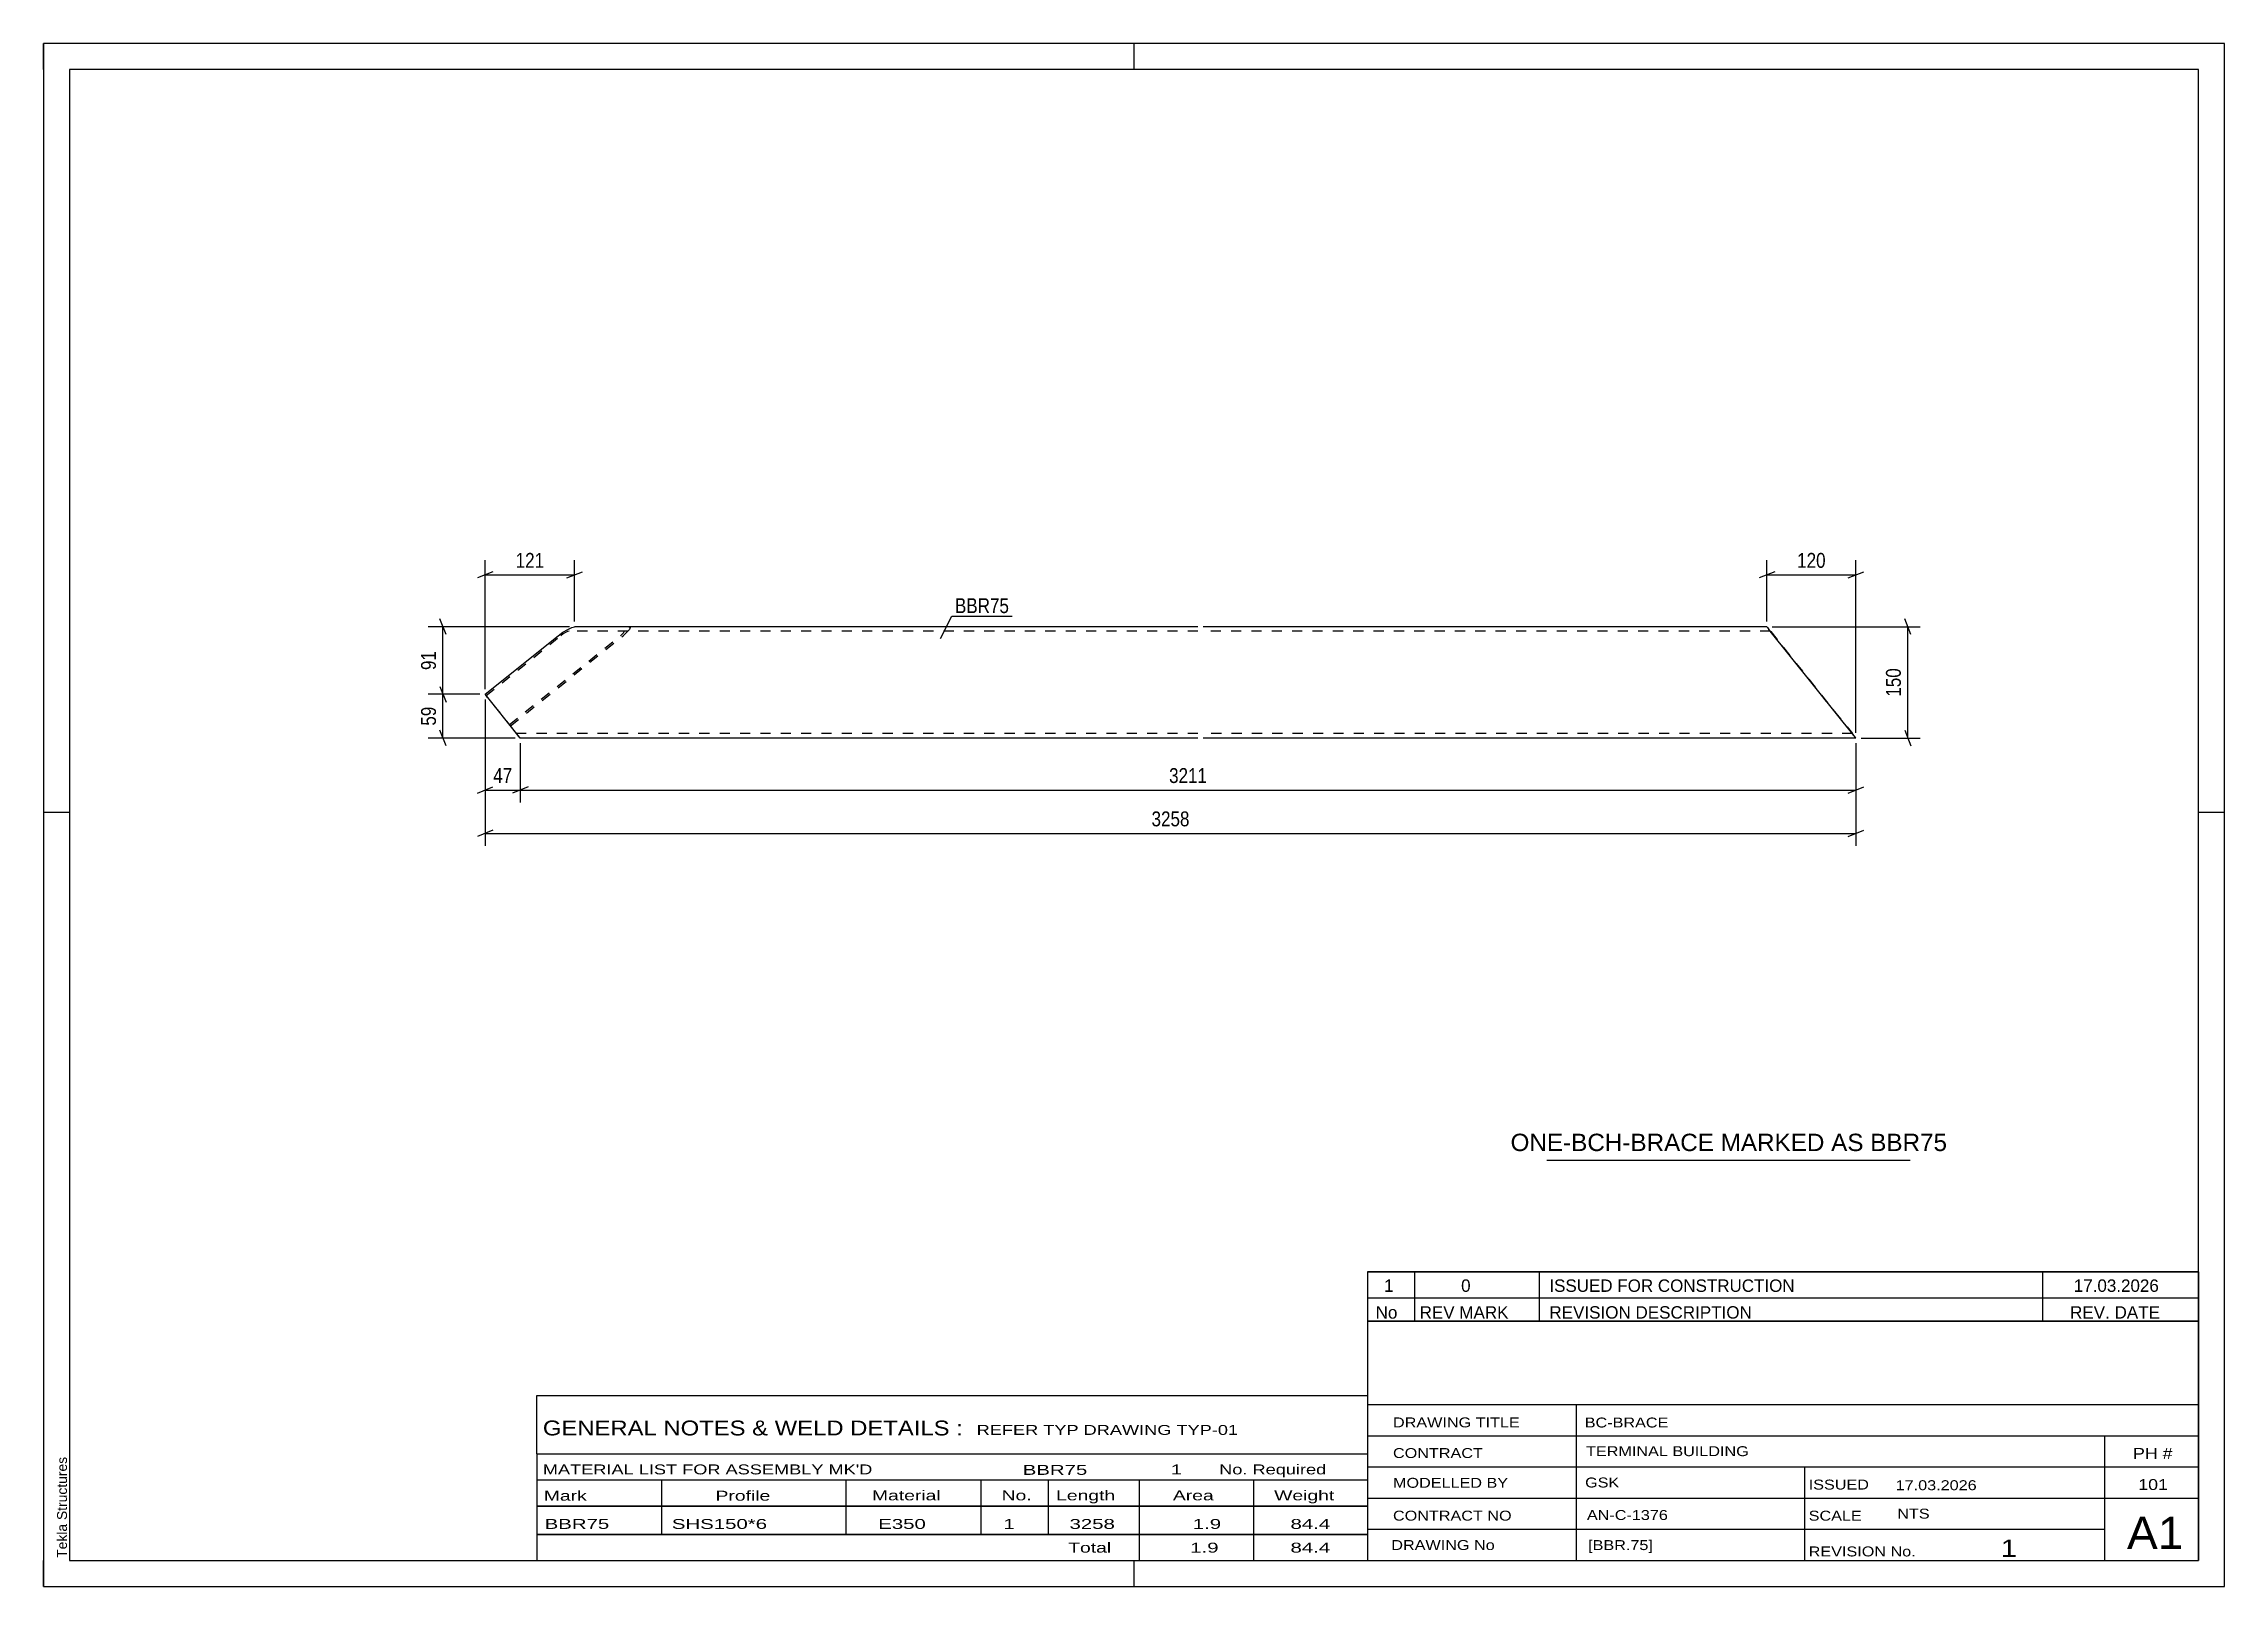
# Model space of a CAD drawing. Header units: millimetres. Extents: x 0 to 420, y 0 to 297.
import ezdxf

# ---------------------------------------------------------------- set-up
doc = ezdxf.new("R2010")
doc.units = ezdxf.units.MM
doc.linetypes.add('DXK_LINE_DOT2', pattern=[3.9198, 1.9599, -1.9599])
doc.styles.add('Arial', font='ARIAL.TTF', dxfattribs={"height": 0.2})
doc.styles.add('Arial Narrow', font='ARIALN.TTF', dxfattribs={"height": 0.2})

# ---------------------------------------------------------------- blocks, each defined once
blk = doc.blocks.new('Unknown-580739409-1161')
at = {"color": 5, "linetype": 'Continuous'}
for p, q in [((420, 297), (0, 297)), ((0, 297), (0, 0)), ((0, 292), (0, 297)), ((210, 292), (210, 297)), ((420, 0), (420, 297)), ((415, 292), (5, 292)), ((5, 292), (5, 5)), ((415, 5), (415, 292)), ((5, 149), (0, 149)), ((420, 149), (415, 149)), ((0, 0), (0, 5)), ((5, 5), (415, 5)), ((210, 0), (210, 5)), ((0, 0), (420, 0))]:
    blk.add_line(p, q, dxfattribs=at)
at = {"color": 174, "linetype": 'Continuous', "style": 'Arial'}
blk.add_text('Tekla Structures', height=1.9102, rotation=90, dxfattribs=at).set_placement((4.5, 5.5))
blk = doc.blocks.new('Part-580739409-2175 - 2171')
at = {"color": 2, "linetype": 'Continuous'}
for p, q in [((85.04, 171.75), (99.12, 183.02)), ((99.12, 183.02), (100.02, 183.68)), ((100.02, 183.68), (100.93, 184.23)), ((100.93, 184.23), (101.72, 184.61)), ((101.72, 184.61), (102.27, 184.74)), ((222.32, 184.74), (102.27, 184.74)), ((331.89, 184.74), (223.32, 184.74)), ((331.89, 184.74), (331.99, 184.61)), ((331.99, 184.61), (332.29, 184.23)), ((348.93, 163.44), (332.29, 184.23)), ((91.39, 163.81), (85.04, 171.75)), ((91.69, 163.44), (91.39, 163.81)), ((91.79, 163.31), (91.69, 163.44)), ((91.79, 163.31), (91.79, 163.31)), ((222.32, 163.31), (91.79, 163.31)), ((349.04, 163.31), (223.32, 163.31)), ((349.04, 163.31), (348.93, 163.44)), ((349.04, 163.31), (349.04, 163.31))]:
    blk.add_line(p, q, dxfattribs=at)
at = {"color": 7, "linetype": 'DXK_LINE_DOT2'}
for p, q in [((85.23, 171.5), (99.62, 183.02)), ((89.71, 165.9), (111.1, 183.02)), ((89.91, 165.66), (111.6, 183.02)), ((100.07, 183.35), (99.62, 183.02)), ((100.53, 183.63), (100.07, 183.35)), ((100.92, 183.81), (100.53, 183.63)), ((101.19, 183.88), (100.92, 183.81)), ((222.32, 183.88), (101.19, 183.88)), ((111.1, 183.02), (111.48, 183.35)), ((111.48, 183.35), (111.72, 183.63)), ((112.35, 183.68), (111.6, 183.02)), ((111.79, 183.81), (111.68, 183.88)), ((111.72, 183.63), (111.73, 183.68)), ((111.73, 183.68), (111.79, 183.81)), ((112.83, 184.23), (112.35, 183.68)), ((112.75, 184.74), (112.97, 184.61)), ((112.97, 184.61), (112.83, 184.23)), ((332.57, 183.88), (223.32, 183.88)), ((331.99, 184.61), (331.89, 184.74)), ((348.64, 163.81), (331.99, 184.61)), ((348.3, 164.23), (332.57, 183.88)), ((332.63, 183.81), (332.57, 183.88)), ((332.63, 183.81), (348.35, 164.17)), ((85.04, 171.75), (85.23, 171.5)), ((90.42, 165.02), (85.23, 171.5)), ((90.42, 165.02), (89.71, 165.9)), ((89.71, 165.9), (89.91, 165.66)), ((91.79, 163.31), (89.91, 165.66)), ((91.1, 164.17), (90.68, 164.69)), ((91.11, 164.17), (91.05, 164.23)), ((91.11, 164.17), (91.1, 164.17)), ((222.32, 164.17), (91.1, 164.17)), ((348.35, 164.17), (223.32, 164.17)), ((348.35, 164.17), (348.3, 164.23)), ((348.35, 164.17), (348.35, 164.17)), ((348.93, 163.44), (348.64, 163.81)), ((349.04, 163.31), (348.93, 163.44)), ((349.04, 163.31), (349.04, 163.31))]:
    blk.add_line(p, q, dxfattribs=at)
blk = doc.blocks.new('StraightDimension-580739409-2239 - 2171')
at = {"color": 7, "linetype": 'Continuous'}
for p, q in [((359.64, 183.24), (358.44, 186.24)), ((332.89, 184.74), (361.44, 184.74)), ((359.04, 163.31), (359.04, 184.74)), ((358.44, 164.81), (359.64, 161.81)), ((350.04, 163.31), (361.44, 163.31))]:
    blk.add_line(p, q, dxfattribs=at)
at = {"color": 0}
blk.add_wipeout([(358.29, 177.36), (354.09, 177.36), (354.09, 170.68), (358.29, 170.68)], dxfattribs=at)
at = {"color": 3, "style": 'Arial Narrow'}
blk.add_text('150', height=2.863, rotation=90.0002, dxfattribs=at).set_placement((357.69, 171.28))
blk = doc.blocks.new('StraightDimension-580739409-2254 - 2171')
at = {"color": 7, "linetype": 'Continuous'}
for p, q in [((85.04, 170.75), (85.04, 150.91)), ((91.79, 162.31), (91.79, 150.91)), ((83.54, 152.71), (86.54, 153.91)), ((85.04, 153.31), (91.79, 153.31)), ((93.29, 153.91), (90.29, 152.71))]:
    blk.add_line(p, q, dxfattribs=at)
at = {"color": 0}
blk.add_wipeout([(90.84, 154.06), (90.84, 158.26), (85.99, 158.26), (85.99, 154.06)], dxfattribs=at)
at = {"color": 3, "style": 'Arial Narrow'}
blk.add_text('47', height=2.863, dxfattribs=at).set_placement((86.59, 154.66))
blk = doc.blocks.new('StraightDimension-580739409-2253 - 2171')
at = {"color": 7, "linetype": 'Continuous'}
for p, q in [((91.79, 162.31), (91.79, 150.91)), ((349.04, 162.31), (349.04, 150.91)), ((93.29, 153.91), (90.29, 152.71)), ((91.79, 153.31), (349.04, 153.31)), ((347.54, 152.71), (350.54, 153.91))]:
    blk.add_line(p, q, dxfattribs=at)
at = {"color": 0}
blk.add_wipeout([(224.67, 154.06), (224.67, 158.26), (216.16, 158.26), (216.16, 154.06)], dxfattribs=at)
at = {"color": 3, "style": 'Arial Narrow'}
blk.add_text('3211', height=2.863, dxfattribs=at).set_placement((216.76, 154.66))
blk = doc.blocks.new('StraightDimension-580739409-2245 - 2171')
at = {"color": 7, "linetype": 'Continuous'}
for p, q in [((331.89, 185.74), (331.89, 197.59)), ((349.04, 164.31), (349.04, 197.59)), ((333.39, 195.34), (330.39, 194.14)), ((331.89, 194.74), (349.04, 194.74)), ((347.54, 194.14), (350.54, 195.34))]:
    blk.add_line(p, q, dxfattribs=at)
at = {"color": 0}
blk.add_wipeout([(343.81, 195.49), (343.81, 199.69), (337.12, 199.69), (337.12, 195.49)], dxfattribs=at)
at = {"color": 3, "style": 'Arial Narrow'}
blk.add_text('120', height=2.863, dxfattribs=at).set_placement((337.72, 196.09))
blk = doc.blocks.new('StraightDimension-580739409-2261 - 2171')
at = {"color": 7, "linetype": 'Continuous'}
for p, q in [((85.04, 170.75), (85.04, 142.57)), ((349.04, 162.31), (349.04, 142.57)), ((86.54, 145.57), (83.54, 144.37)), ((85.04, 144.97), (349.04, 144.97)), ((347.54, 144.37), (350.54, 145.57))]:
    blk.add_line(p, q, dxfattribs=at)
at = {"color": 0}
blk.add_wipeout([(221.29, 145.72), (221.29, 149.92), (212.78, 149.92), (212.78, 145.72)], dxfattribs=at)
at = {"color": 3, "style": 'Arial Narrow'}
blk.add_text('3258', height=2.863, dxfattribs=at).set_placement((213.38, 146.32))
blk = doc.blocks.new('StraightDimension-580739409-2431 - 2171')
at = {"color": 7, "linetype": 'Continuous'}
for p, q in [((77.51, 183.24), (76.31, 186.24)), ((101.27, 184.74), (74.06, 184.74)), ((76.91, 171.75), (76.91, 184.74)), ((76.31, 173.25), (77.51, 170.25)), ((84.04, 171.75), (74.06, 171.75))]:
    blk.add_line(p, q, dxfattribs=at)
at = {"color": 0}
blk.add_wipeout([(76.16, 180.67), (71.96, 180.67), (71.96, 175.81), (76.16, 175.81)], dxfattribs=at)
at = {"color": 3, "style": 'Arial Narrow'}
blk.add_text('91', height=2.863, rotation=90.0002, dxfattribs=at).set_placement((75.56, 176.41))
blk = doc.blocks.new('StraightDimension-580739409-2432 - 2171')
at = {"color": 7, "linetype": 'Continuous'}
for p, q in [((76.31, 173.25), (77.51, 170.25)), ((84.04, 171.75), (74.06, 171.75)), ((76.91, 163.31), (76.91, 171.75)), ((77.51, 161.81), (76.31, 164.81)), ((90.79, 163.31), (74.06, 163.31))]:
    blk.add_line(p, q, dxfattribs=at)
at = {"color": 0}
blk.add_wipeout([(76.16, 169.96), (71.96, 169.96), (71.96, 165.1), (76.16, 165.1)], dxfattribs=at)
at = {"color": 3, "style": 'Arial Narrow'}
blk.add_text('59', height=2.863, rotation=90.0002, dxfattribs=at).set_placement((75.56, 165.7))
blk = doc.blocks.new('StraightDimension-580739409-2481 - 2171')
at = {"color": 7, "linetype": 'Continuous'}
for p, q in [((85.04, 172.75), (85.04, 197.59)), ((102.27, 185.74), (102.27, 197.59)), ((86.54, 195.34), (83.54, 194.14)), ((85.04, 194.74), (102.27, 194.74)), ((100.77, 194.14), (103.77, 195.34))]:
    blk.add_line(p, q, dxfattribs=at)
at = {"color": 0}
blk.add_wipeout([(96.99, 195.49), (96.99, 199.69), (90.31, 199.69), (90.31, 195.49)], dxfattribs=at)
at = {"color": 3, "style": 'Arial Narrow'}
blk.add_text('121', height=2.863, dxfattribs=at).set_placement((90.91, 196.09))
blk = doc.blocks.new('Unknown-580739409-2659')
at = {"color": 7, "linetype": 'Continuous'}
for p, q in [((255, 60.55), (415, 60.55)), ((415, 60.55), (255, 60.55)), ((255, 60.55), (255, 55.55)), ((264, 60.55), (264, 55.55)), ((288, 60.55), (288, 55.55)), ((385, 60.55), (385, 55.55)), ((415, 60.55), (415, 55.55)), ((255, 55.55), (415, 55.55)), ((255, 55.55), (255, 51.05)), ((255, 55.55), (415, 55.55)), ((264, 55.55), (264, 51.05)), ((288, 55.55), (288, 51.05)), ((385, 55.55), (385, 51.05)), ((415, 55.55), (415, 51.05)), ((415, 51.05), (255, 51.05))]:
    blk.add_line(p, q, dxfattribs=at)
at = {"color": 7, "linetype": 'Continuous', "style": 'Arial Narrow'}
for s, height, width, p in [('1', 2.39, 1.196471, (258.16, 56.7)), ('0', 2.39, 1.196471, (273, 56.7)), ('ISSUED FOR CONSTRUCTION', 2.3861, 1.196471, (290, 56.7)), ('17.03.2026', 2.386, 1.196471, (391, 56.7)), ('No', 2.386, 1.2, (256.54, 51.55)), ('REV MARK', 2.386, 1.2, (265, 51.55)), ('REVISION DESCRIPTION', 2.3861, 1.2, (290, 51.55)), ('REV. DATE', 2.386, 1.2, (390.28, 51.55))]:
    blk.add_text(s, height=height, dxfattribs=dict(at, width=width)).set_placement(p)
blk = doc.blocks.new('Unknown-580739409-2658')
at = {"color": 7, "linetype": 'Continuous'}
for p, q in [((255, 51.05), (255, 5)), ((255, 51.05), (415, 51.05)), ((415, 51), (415, 5)), ((255, 35), (415, 35)), ((295.14, 35), (295.14, 5)), ((255, 29), (415, 29)), ((397, 5.05), (397, 29.05)), ((255, 23), (415, 23)), ((339.14, 23), (339.14, 5)), ((255, 17), (415, 17)), ((255, 11), (397, 11)), ((255, 5), (415, 5))]:
    blk.add_line(p, q, dxfattribs=at)
at = {"color": 7, "style": 'Arial Narrow'}
for s, height, width, p in [('DRAWING TITLE', 1.9089, 1.425378, (259.88, 30.61)), ('BC-BRACE', 1.909, 1.425378, (296.81, 30.59)), ('CONTRACT', 1.909, 1.425378, (259.88, 24.71)), ('TERMINAL BUILDING', 1.9089, 1.425378, (297.06, 25.07)), ('MODELLED BY', 1.9089, 1.425378, (259.88, 18.98)), ('GSK', 1.909, 1.425378, (296.88, 19.04)), ('ISSUED', 1.909, 1.425378, (339.94, 18.64)), ('17.03.2026', 1.909, 1.425378, (356.69, 18.52)), ('CONTRACT NO', 1.9089, 1.425378, (259.88, 12.66)), ('AN-C-1376', 1.909, 1.425378, (297.23, 12.78)), ('SCALE', 1.909, 1.425378, (339.94, 12.65)), ('A1', 6.204, 1.25, (401.24, 7.2)), ('DRAWING No', 1.909, 1.425378, (259.56, 7)), ('[BBR.75]', 1.909, 1.425378, (297.46, 6.99)), ('1', 3.34, 1.5, (376.91, 5.68)), ('REVISION No.', 1.9089, 1.425378, (339.94, 5.77))]:
    blk.add_text(s, height=height, dxfattribs=dict(at, width=width)).set_placement(p)
at = {"color": 7, "linetype": 'Continuous', "style": 'Arial Narrow'}
for s, height, width, p in [('PH #', 2.1, 1.42538, (402.4, 24.55)), ('101', 2.1, 1.42538, (403.41, 18.55)), ('NTS', 1.909, 1.425378, (357, 13.05))]:
    blk.add_text(s, height=height, dxfattribs=dict(at, width=width)).set_placement(p)
blk = doc.blocks.new('Unknown-580739409-2660')
at = {"color": 7, "linetype": 'Continuous'}
for p, q in [((95, 36.75), (255, 36.75)), ((95, 25.5), (95, 36.75)), ((255, 36.75), (255, 25.5)), ((95, 25.5), (255, 25.5)), ((95, 25.5), (95, 20.5)), ((255, 25.5), (255, 20.5)), ((95, 20.5), (255, 20.5)), ((95, 20.5), (95, 15.5)), ((119, 20.5), (119, 15.5)), ((154.5, 20.5), (154.5, 15.5)), ((180.5, 20.5), (180.5, 15.5)), ((193.5, 20.5), (193.5, 15.5)), ((211, 20.5), (211, 15.5)), ((233, 20.5), (233, 15.5)), ((255, 20.5), (255, 15.5)), ((95, 15.5), (255, 15.5)), ((95, 15.45), (95, 10.05)), ((95, 15.45), (255, 15.45)), ((119, 15.5), (119, 10)), ((154.5, 15.5), (154.5, 10)), ((180.5, 15.5), (180.5, 10)), ((193.5, 15.5), (193.5, 10)), ((211, 15.5), (211, 10)), ((233, 15.5), (233, 10)), ((255, 15.45), (255, 10.05)), ((95, 10.05), (255, 10.05)), ((95, 10), (255, 10)), ((95, 10), (95, 5)), ((211, 10), (211, 5)), ((233, 10), (233, 5)), ((255, 10), (255, 5)), ((95, 5), (255, 5))]:
    blk.add_line(p, q, dxfattribs=at)
at = {"color": 7, "style": 'Arial Narrow'}
for s, height, width, p in [('GENERAL NOTES & WELD DETAILS :', 2.8633, 1.4, (96.15, 29.06)), ('REFER TYP DRAWING TYP-01', 1.9089, 1.6, (179.7, 29.16)), ("MATERIAL LIST FOR ASSEMBLY MK'D", 1.9089, 1.6, (96.15, 21.56)), ('BBR75', 1.909, 1.794707, (188.57, 21.47)), ('1', 1.91, 1.794707, (217.08, 21.56)), ('No. Required', 1.9089, 1.6, (226.41, 21.56)), ('Mark', 1.909, 1.7, (96.34, 16.5)), ('Profile', 1.909, 1.7, (129.41, 16.5)), ('Material', 1.909, 1.7, (159.54, 16.56)), ('No.', 1.909, 1.7, (184.5, 16.56)), ('Length', 1.909, 1.7, (195, 16.56)), ('Area', 1.909, 1.7, (217.5, 16.56)), ('Weight', 1.909, 1.7, (237, 16.56))]:
    blk.add_text(s, height=height, dxfattribs=dict(at, width=width)).set_placement(p)
at = {"color": 7, "linetype": 'Continuous', "style": 'Arial Narrow'}
for s, height, width, p in [('BBR75', 1.909, 1.794707, (96.5, 11.06)), ('SHS150*6', 1.909, 1.794707, (121, 11.06)), ('E350', 1.909, 1.794707, (160.74, 11.06)), ('1', 1.91, 1.794707, (184.86, 11.06)), ('3258', 1.909, 1.794707, (197.58, 11.06)), ('1.9', 1.909, 1.794707, (221.32, 11.06)), ('84.4', 1.909, 1.794707, (240.14, 11.06)), ('Total', 1.909, 1.7, (197.33, 6.5)), ('1.9', 1.909, 1.794707, (220.83, 6.5)), ('84.4', 1.909, 1.794707, (240.14, 6.5))]:
    blk.add_text(s, height=height, dxfattribs=dict(at, width=width)).set_placement(p)
blk = doc.blocks.new('Unknown-580739409-2661')
at = {"color": 7, "linetype": 'Continuous'}
blk.add_line((289.5, 82.05), (359.5, 82.05), dxfattribs=at)
at = {"color": 7, "style": 'Arial'}
blk.add_text('ONE-BCH-BRACE MARKED AS BBR75', height=3.3428, dxfattribs=at).set_placement((282.52, 83.8))
blk = doc.blocks.new('Mark-580739409-2209 - 2171')
at = {"color": 0}
blk.add_wipeout([(185.93, 187.37), (185.93, 190.37), (175.52, 190.37), (175.52, 187.37)], dxfattribs=at)
blk.add_wipeout([(185.93, 187.37), (185.93, 190.37), (175.52, 190.37), (175.52, 187.37)], dxfattribs=at)
at = {"color": 30, "linetype": 'Continuous'}
for p, q in [((172.75, 182.51), (174.92, 186.77)), ((174.92, 186.77), (186.53, 186.77))]:
    blk.add_line(p, q, dxfattribs=at)
at = {"color": 3, "style": 'Arial Narrow'}
blk.add_text('BBR75', height=2.863, dxfattribs=at).set_placement((175.52, 187.37))

msp = doc.modelspace()

# ---------------------------------------------------------------- block references
for name in ['Unknown-580739409-1161', 'Part-580739409-2175 - 2171', 'Unknown-580739409-2661', 'Unknown-580739409-2659', 'Unknown-580739409-2658', 'Unknown-580739409-2660']:
    msp.add_blockref(name, (0, 0))

# ---------------------------------------------------------------- next in the draw order: block references
for name in ['Mark-580739409-2209 - 2171', 'StraightDimension-580739409-2239 - 2171', 'StraightDimension-580739409-2254 - 2171']:
    msp.add_blockref(name, (0, 0))

# ---------------------------------------------------------------- next in the draw order: block references
msp.add_blockref('StraightDimension-580739409-2253 - 2171', (0, 0))

# ---------------------------------------------------------------- next in the draw order: block references
msp.add_blockref('StraightDimension-580739409-2245 - 2171', (0, 0))

# ---------------------------------------------------------------- next in the draw order: block references
msp.add_blockref('StraightDimension-580739409-2261 - 2171', (0, 0))

# ---------------------------------------------------------------- next in the draw order: block references
msp.add_blockref('StraightDimension-580739409-2431 - 2171', (0, 0))

# ---------------------------------------------------------------- next in the draw order: block references
msp.add_blockref('StraightDimension-580739409-2432 - 2171', (0, 0))

# ---------------------------------------------------------------- next in the draw order: block references
msp.add_blockref('StraightDimension-580739409-2481 - 2171', (0, 0))

doc.saveas('drawing.dxf')
